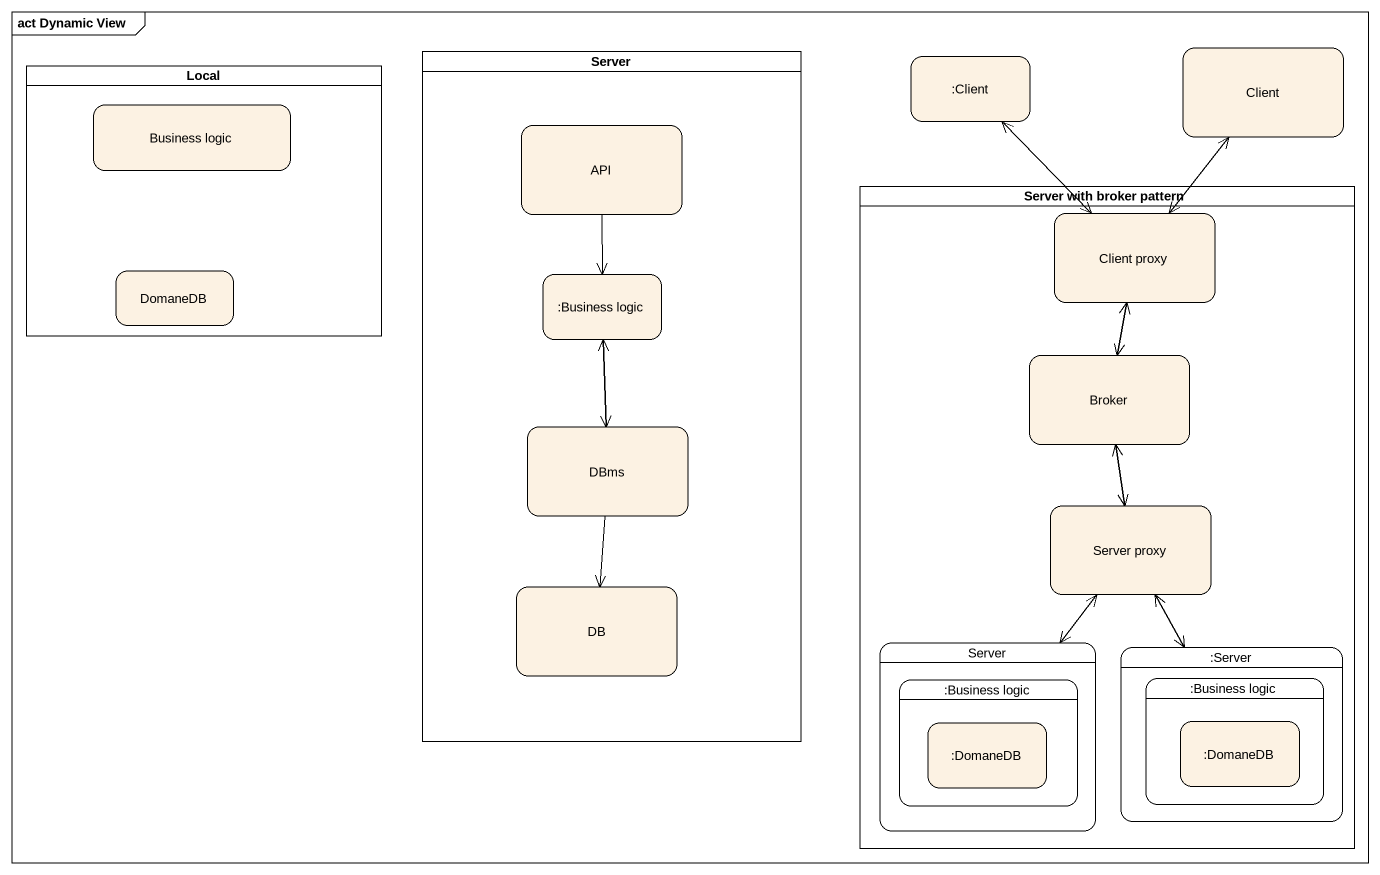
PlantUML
@startuml
mainframe act Dynamic View
hide empty description
state Local <<partition>> {
  state "Business logic" as Business_logic
  state DomaneDB
}
state Server <<partition>> {
  state API
  state ":Business logic" as Business_logic_2
  state DBms
  state DB
}
state ":Client" as Client
state "Client" as Client_2
state "Server with broker pattern" as Server_with_broker_pattern <<partition>> {
  state "Client proxy" as Client_proxy
  state Broker
  state "Server proxy" as Server_proxy
  state "Server" as Server_2 {
    state ":Business logic" as Business_logic_3 {
      state ":DomaneDB" as DomaneDB_2
    }
  }
  state ":Server" as Server_3 {
    state ":Business logic" as Business_logic_4 {
      state ":DomaneDB" as DomaneDB_3
    }
  }
}
Client --> Client_proxy
Client_2 --> Client_proxy
API --> Business_logic_2
Client_proxy -up-> Client
Client_proxy -up-> Client_2
Client_proxy --> Broker
Business_logic_2 --> DBms
Broker -up-> Client_proxy
Broker --> Server_proxy
DBms -up-> Business_logic_2
DBms --> DB
Server_proxy -up-> Broker
Server_proxy --> Server_2
Server_proxy --> Server_3
Server_2 -up-> Server_proxy
Server_3 -up-> Server_proxy
@enduml
